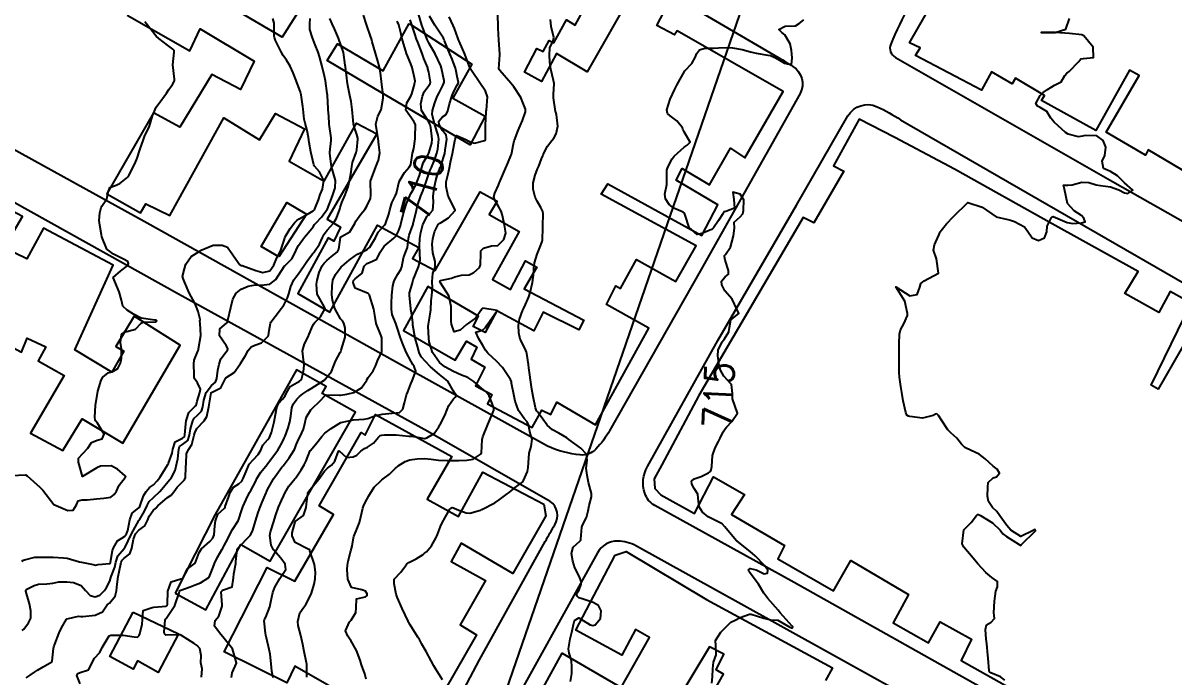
# Model space of a CAD drawing. Header units: metres. Extents: x 298520 to 308411, y 7433745 to 7450750.
# Drawn here: x 306184.4 to 306346.1, y 7435836.2 to 7435928.1 of the extents above; entities that cross this region are included whole.
import ezdxf
from ezdxf.enums import TextEntityAlignment as Align

# ---------------------------------------------------------------- set-up
doc = ezdxf.new("R2010")
doc.units = ezdxf.units.M
doc.header["$LTSCALE"] = 10
doc.linetypes.add('CONTINUO', pattern=[0])
for name, color, linetype in [('BUEIRO', 151, 'Continuous'), ('Cotas', 45, 'Continuous'), ('Curvas de Nivel 1m', 11, 'Continuous'), ('Curvas de Nivel 5m', 15, 'Continuous'), ('Edificações', 30, 'Continuous'), ('Vias Primárias', 230, 'Continuous')]:
    doc.layers.add(name, color=color, linetype=linetype)
doc.styles.add('Style-STANDARD', font='STANDARD.shx')

msp = doc.modelspace()

# ---------------------------------------------------------------- linework, layer by layer
at = {"layer": 'BUEIRO', "linetype": 'CONTINUO'}
msp.add_polyline3d([(306240.44, 7435799.82, 0), (306304.65, 7435985.63, 0)], dxfattribs=at)
at = {"layer": 'Curvas de Nivel 1m', "flags": 128}
for points, elevation in [([(306243.42, 7435835.78), (306242.48, 7435837.3), (306242.2, 7435837.79), (306241.83, 7435838.46), (306241.1, 7435839.8), (306240.52, 7435840.82), (306240.17, 7435841.45), (306239.95, 7435841.82), (306238.86, 7435843.53), (306238.69, 7435843.84), (306238.64, 7435843.92), (306238.57, 7435844.05), (306237.73, 7435845.85), (306237.03, 7435847.43), (306236.88, 7435847.86), (306236.62, 7435849.28), (306236.6, 7435849.86), (306236.63, 7435849.95), (306237.56, 7435850.93), (306238.22, 7435851.84), (306238.4, 7435852.1), (306238.66, 7435852.31), (306239.69, 7435852.81), (306240.68, 7435853.43), (306240.9, 7435853.59), (306241.16, 7435853.81), (306241.87, 7435854.62), (306242.54, 7435855.79), (306242.59, 7435855.91), (306242.71, 7435856.24), (306243.13, 7435857.37), (306243.32, 7435857.78), (306243.82, 7435858.7), (306244.43, 7435859.77), (306244.59, 7435859.94), (306244.76, 7435860), (306244.96, 7435859.97), (306245.47, 7435859.76), (306246.75, 7435859.28), (306247.26, 7435859.22), (306248.75, 7435859.63), (306248.81, 7435859.66), (306248.93, 7435859.72), (306250.76, 7435860.69), (306251.36, 7435861.09), (306252.15, 7435861.68), (306252.51, 7435861.94), (306252.78, 7435862.12), (306253.64, 7435862.81), (306254.71, 7435863.65), (306254.74, 7435863.7), (306254.8, 7435863.81), (306255.36, 7435865.1), (306255.46, 7435865.64), (306255.48, 7435866.29), (306255.62, 7435867.64), (306255.9, 7435868.59), (306256.01, 7435869.63), (306255.73, 7435870.49), (306255.52, 7435871.64), (306255.31, 7435872.06), (306254.9, 7435872.51), (306254.08, 7435873.66), (306253.62, 7435874.97), (306253.49, 7435875.66), (306253.13, 7435877.5), (306253.1, 7435877.67), (306252.97, 7435878.03), (306251.87, 7435879.68), (306251, 7435880.59), (306250.43, 7435881.12), (306249.78, 7435881.71), (306249.44, 7435882.13), (306249.02, 7435882.88), (306248.53, 7435883.73), (306248.12, 7435884.66), (306249.05, 7435884.93), (306249.44, 7435885.33), (306249.68, 7435885.71), (306251.08, 7435887.69), (306249.09, 7435888.04), (306248.91, 7435887.9), (306248.82, 7435887.72), (306248.11, 7435886.69), (306247.06, 7435885.93), (306246.79, 7435885.74), (306245.88, 7435884.93), (306245.05, 7435884.69), (306244.67, 7435885.77), (306244.64, 7435886.2), (306244.62, 7435887.77), (306244.61, 7435888.25), (306244.29, 7435889.78), (306243.13, 7435891.61), (306243.06, 7435891.79), (306243.07, 7435891.86), (306243.13, 7435891.91), (306244.68, 7435892.24), (306245.14, 7435892.46), (306246.08, 7435892.69), (306247.14, 7435892.74), (306247.82, 7435893.06), (306248.61, 7435893.73), (306248.77, 7435894.12), (306248.78, 7435895.72), (306248.82, 7435896.09), (306249.19, 7435896.45), (306250.28, 7435896.79), (306251.19, 7435896.85), (306251.63, 7435897.25), (306252.02, 7435897.68), (306252.31, 7435898.58), (306252.12, 7435899.68), (306251.87, 7435901.06), (306251.64, 7435901.69), (306251.26, 7435902.41), (306250.78, 7435903.21), (306250.64, 7435903.7), (306250.78, 7435904.19), (306251.3, 7435905.34), (306251.38, 7435905.61), (306251.41, 7435905.69), (306251.98, 7435907.02), (306252.26, 7435907.68), (306252.58, 7435908.44), (306253.12, 7435909.67), (306253.18, 7435909.85), (306253.37, 7435910.88), (306253.49, 7435911.55), (306253.52, 7435911.67), (306254.04, 7435913.01), (306254.32, 7435913.66), (306254.66, 7435914.4), (306255.08, 7435915.65), (306255.08, 7435916), (306254.44, 7435917.66), (306253.46, 7435919.13), (306253.01, 7435919.67), (306251.49, 7435921.42), (306251.37, 7435921.57), (306251.31, 7435921.69), (306251.45, 7435923.63), (306251.45, 7435923.69), (306251.45, 7435923.76), (306251.35, 7435925.69), (306251.26, 7435927.39), (306251.24, 7435927.69), (306251.22, 7435928.05), (306251.16, 7435929.7)], 713), ([(306182.8, 7435864.51), (306184.8, 7435864.6), (306185.02, 7435864.48), (306186.78, 7435862.89), (306187.23, 7435862.46), (306188.75, 7435860.44), (306190.74, 7435859.62), (306191.47, 7435859.67), (306191.97, 7435860.4), (306192.18, 7435860.97), (306192.76, 7435861.08), (306193.47, 7435861.09), (306194.76, 7435861.25), (306195.79, 7435861.33), (306196.76, 7435861.49), (306197.27, 7435861.84), (306197.57, 7435862.33), (306197.97, 7435863.14), (306198.8, 7435864.22), (306198.84, 7435864.28), (306198.86, 7435864.32), (306198.88, 7435864.39), (306198.8, 7435864.49), (306197.74, 7435865.41), (306196.82, 7435865.89), (306195.34, 7435865.83), (306194.82, 7435865.61), (306192.8, 7435864.39), (306192.23, 7435866.4), (306192.25, 7435866.97), (306192.84, 7435867.62), (306193.53, 7435868.38), (306194.07, 7435869.16), (306194.86, 7435869.49), (306195.56, 7435869.66), (306195.83, 7435870.35), (306194.89, 7435871.87), (306194.66, 7435872.14), (306194.58, 7435872.36), (306194.54, 7435872.72), (306194.61, 7435874.36), (306194.94, 7435876.36), (306195.41, 7435877.91), (306195.64, 7435878.35), (306196.39, 7435878.93), (306196.97, 7435879.11), (306197.76, 7435879.55), (306198.14, 7435880.33), (306198.3, 7435881.03), (306198.29, 7435882.33), (306198.16, 7435883.19), (306198.28, 7435884.33), (306198.68, 7435884.68), (306199.04, 7435884.76), (306200.25, 7435885.1), (306201.06, 7435885.94), (306201.26, 7435886.09), (306203.06, 7435886.14), (306203.16, 7435886.17), (306203.26, 7435886.27), (306203.16, 7435886.36), (306203.06, 7435886.36), (306202.98, 7435886.35), (306201.07, 7435886.65), (306199.96, 7435887.19), (306199.08, 7435887.76), (306198.49, 7435888.33), (306198.27, 7435889.15), (306197.95, 7435890.33), (306197.13, 7435892.34), (306198.19, 7435893.28), (306199.15, 7435894.05), (306199.29, 7435894.32), (306199.16, 7435894.59), (306198.58, 7435894.91), (306197.17, 7435895.61), (306196.22, 7435896.35), (306195.51, 7435898.05), (306195.47, 7435898.36), (306195.22, 7435899.68), (306195.13, 7435900.36), (306195.24, 7435901.44), (306195.41, 7435902.2), (306195.5, 7435902.36), (306196.22, 7435903.4), (306196.4, 7435904.35), (306196.64, 7435904.99), (306197.29, 7435905.25), (306198.05, 7435905.57), (306198.99, 7435906.32), (306199.15, 7435906.48), (306199.31, 7435906.68), (306200.18, 7435908.31), (306200.5, 7435909.14), (306200.88, 7435910.3), (306201.37, 7435911.72), (306201.51, 7435912.15), (306201.57, 7435912.29), (306202.19, 7435913.48), (306202.4, 7435914.28), (306202.63, 7435915.05), (306203.17, 7435916.27), (306203.25, 7435916.44), (306203.43, 7435916.67), (306204.61, 7435918.25), (306204.94, 7435918.76), (306205.46, 7435919.47), (306205.72, 7435919.99), (306205.74, 7435920.24), (306205.49, 7435922.24), (306205.71, 7435924.04), (306205.69, 7435924.24), (306205.52, 7435924.44), (306204.77, 7435925.01), (306203.54, 7435925.92), (306203.14, 7435926.27), (306201.56, 7435928.29)], 703), ([(306184.26, 7435852.49), (306184.51, 7435852.63), (306184.66, 7435852.69), (306186.1, 7435853.02), (306186.66, 7435853.05), (306188.08, 7435853.02), (306188.66, 7435853.02), (306190.11, 7435852.97), (306190.66, 7435852.9), (306192.37, 7435852.39), (306192.65, 7435852.33), (306194.3, 7435852.01), (306194.65, 7435851.94), (306195.01, 7435852), (306196.65, 7435852.17), (306196.72, 7435852.27), (306196.74, 7435852.34), (306197.04, 7435853.98), (306197.14, 7435854.34), (306197.7, 7435855.32), (306198.7, 7435855.95), (306198.99, 7435856.32), (306199.19, 7435856.8), (306199.46, 7435858.31), (306199.8, 7435859.24), (306200.75, 7435860.02), (306200.88, 7435860.16), (306200.93, 7435860.29), (306201.38, 7435861.67), (306201.76, 7435862.28), (306202.24, 7435862.81), (306202.79, 7435863.23), (306203.3, 7435863.76), (306203.65, 7435864.26), (306204.82, 7435866.06), (306204.89, 7435866.18), (306204.91, 7435866.24), (306205.39, 7435867.68), (306205.48, 7435868.23), (306205.84, 7435869.25), (306206.87, 7435869.77), (306207.13, 7435869.96), (306207.21, 7435870.22), (306207.34, 7435871.77), (306207.39, 7435872.22), (306207.74, 7435873.38), (306208.58, 7435874.2), (306208.77, 7435874.35), (306208.93, 7435874.98), (306209.28, 7435876.19), (306209.39, 7435876.64), (306208.96, 7435877.55), (306208.5, 7435878.2), (306208.5, 7435878.68), (306208.43, 7435880.21), (306208.48, 7435880.72), (306209.01, 7435881.98), (306209.09, 7435882.2), (306209.12, 7435882.31), (306209.44, 7435884.19), (306209.32, 7435885.93), (306209.31, 7435886.2), (306209.33, 7435886.46), (306209.08, 7435887.59), (306208.84, 7435888.2), (306208.57, 7435888.73), (306207.8, 7435890.21), (306207.13, 7435891.72), (306206.93, 7435892.22), (306206.88, 7435892.48), (306207.15, 7435893.58), (306207.29, 7435894.08), (306207.35, 7435894.22), (306208.08, 7435895.3), (306209.18, 7435896.01), (306209.3, 7435896.08), (306209.5, 7435896.2), (306211.19, 7435896.88), (306212.44, 7435896.9), (306213.19, 7435896.59), (306213.39, 7435896.35), (306213.51, 7435896.15), (306214.37, 7435894.92), (306214.92, 7435894.12), (306215.08, 7435894.05), (306215.15, 7435894.04), (306215.25, 7435894.02), (306217.15, 7435893.31), (306218.17, 7435893.06), (306219.15, 7435893.3), (306219.69, 7435894.07), (306220.13, 7435895.1), (306220.62, 7435896.06), (306221.2, 7435897.73), (306221.26, 7435897.99), (306221.28, 7435898.05), (306222.01, 7435899.25), (306222.61, 7435900.04), (306222.91, 7435900.36), (306223.24, 7435900.59), (306224.54, 7435901.3), (306225.25, 7435901.74), (306225.39, 7435901.86), (306225.47, 7435902), (306225.98, 7435903.28), (306226.23, 7435903.99), (306226.52, 7435904.75), (306226.75, 7435905.99), (306226.1, 7435907.21), (306225.42, 7435908), (306225.33, 7435908.19), (306224.92, 7435910.01), (306224.67, 7435911.32), (306224.56, 7435912.01), (306224.38, 7435913.01), (306224.1, 7435914.02), (306223.98, 7435914.6), (306223.81, 7435916.02), (306223.77, 7435916.37), (306223.53, 7435918.03), (306223.45, 7435918.38), (306222.82, 7435920.04), (306222.41, 7435921.12), (306221.99, 7435922.04), (306221.5, 7435922.88), (306221.02, 7435923.57), (306220.74, 7435924.06), (306219.95, 7435925.66), (306219.78, 7435926.08), (306219.75, 7435926.28), (306219.75, 7435928.08), (306219.57, 7435928.74)], 704), ([(306184.86, 7435836.07), (306185.45, 7435836.47), (306186.03, 7435836.9), (306186.47, 7435837.18), (306187.28, 7435837.65), (306188.48, 7435838.34), (306188.55, 7435838.44), (306188.74, 7435840.21), (306188.78, 7435840.44), (306188.91, 7435840.83), (306189.52, 7435842.43), (306189.86, 7435843.1), (306190.56, 7435844.31), (306190.62, 7435844.36), (306190.82, 7435844.41), (306192.22, 7435844.74), (306192.57, 7435844.7), (306192.86, 7435844.68), (306194.57, 7435844.9), (306195.59, 7435845.34), (306196.27, 7435846.34), (306196.44, 7435846.49), (306196.59, 7435846.59), (306197.38, 7435847.54), (306197.57, 7435848.33), (306197.68, 7435849.27), (306197.83, 7435850.33), (306197.97, 7435851), (306198.25, 7435852.32), (306198.36, 7435852.62), (306198.66, 7435852.92), (306199.46, 7435853.52), (306199.75, 7435854.3), (306199.99, 7435855.59), (306200.27, 7435856.3), (306200.71, 7435856.82), (306201.56, 7435857.43), (306201.97, 7435858.28), (306202.19, 7435858.82), (306202.74, 7435859.58), (306203.09, 7435859.92), (306203.41, 7435860.26), (306204.76, 7435861.41), (306205.26, 7435861.74), (306205.65, 7435862.23), (306206.13, 7435862.88), (306206.79, 7435863.56), (306207.13, 7435863.89), (306207.26, 7435864.22), (306207.35, 7435865.68), (306207.36, 7435866.21), (306207.44, 7435867.61), (306207.76, 7435868.21), (306208.18, 7435868.88), (306208.51, 7435870.2), (306208.57, 7435870.51), (306208.88, 7435871.13), (306209.92, 7435872.18), (306210.29, 7435872.79), (306210.56, 7435874.18), (306210.9, 7435876.13), (306210.91, 7435876.17), (306210.94, 7435876.2), (306212.25, 7435876.86), (306212.91, 7435878.15), (306212.92, 7435878.19), (306212.96, 7435878.24), (306214.1, 7435879), (306214.92, 7435880.12), (306214.99, 7435880.26), (306215.73, 7435881.39), (306216.07, 7435882.11), (306216.52, 7435882.6), (306217.02, 7435882.82), (306217.96, 7435883.15), (306218.89, 7435884.08), (306218.93, 7435884.18), (306219.05, 7435884.91), (306219.22, 7435885.92), (306219.28, 7435886.08), (306219.9, 7435886.89), (306220.8, 7435888.05), (306220.92, 7435888.22), (306221.09, 7435888.45), (306221.64, 7435889.51), (306221.79, 7435890.04), (306222.1, 7435891.06), (306222.49, 7435892.04), (306222.77, 7435892.4), (306223.14, 7435892.82), (306223.98, 7435894.02), (306224.44, 7435894.73), (306225.18, 7435895.73), (306225.31, 7435895.87), (306225.42, 7435896), (306226.13, 7435897.05), (306226.54, 7435897.99), (306226.77, 7435898.42), (306227.22, 7435898.99), (306227.68, 7435899.52), (306228.07, 7435899.97), (306228.51, 7435900.69), (306228.97, 7435901.96), (306229.04, 7435902.18), (306229.26, 7435902.9), (306229.71, 7435903.95), (306230.16, 7435905.08), (306230.36, 7435905.94), (306230.59, 7435907.21), (306230.68, 7435907.94), (306230.78, 7435908.49), (306231.27, 7435909.93), (306231.36, 7435910.3), (306231.52, 7435911.78), (306231.52, 7435911.93), (306231.38, 7435912.43), (306231, 7435913.54), (306230.92, 7435913.94), (306230.86, 7435914.48), (306230.73, 7435915.94), (306230.57, 7435917.08), (306230.38, 7435917.95), (306230.08, 7435919.33), (306230, 7435919.95), (306229.94, 7435920.42), (306229.77, 7435921.96), (306229.74, 7435922.2), (306229.51, 7435923.96), (306228.8, 7435925.97), (306228.24, 7435927.29), (306227.91, 7435927.98), (306227.57, 7435928.76)], 706), ([(306192.45, 7435835.24), (306192.02, 7435836.39), (306192.16, 7435836.69), (306192.47, 7435836.82), (306193.65, 7435837.2), (306194.26, 7435838.37), (306194.32, 7435838.54), (306194.49, 7435838.85), (306195.22, 7435839.64), (306195.57, 7435840.35), (306196.53, 7435841.98), (306196.78, 7435842.09), (306198.53, 7435842.07), (306200.07, 7435841.83), (306200.53, 7435841.81), (306200.76, 7435842.05), (306200.85, 7435842.29), (306201.2, 7435843.64), (306201.25, 7435844.28), (306201.31, 7435845.55), (306202.58, 7435845.98), (306202.84, 7435846), (306204.58, 7435846.14), (306204.71, 7435846.25), (306204.76, 7435846.42), (306204.8, 7435848.25), (306205.28, 7435849.58), (306206.63, 7435850), (306206.81, 7435850.04), (306207.02, 7435850.22), (306207.51, 7435851.34), (306208.65, 7435852.2), (306209.18, 7435853.69), (306209.52, 7435854.19), (306210.69, 7435855.25), (306211.14, 7435855.72), (306211.31, 7435856.16), (306211.42, 7435857.46), (306211.51, 7435858.16), (306211.81, 7435859.08), (306212.75, 7435859.95), (306212.84, 7435860.06), (306212.87, 7435860.15), (306213.36, 7435861.55), (306213.58, 7435862.14), (306214.02, 7435862.9), (306214.79, 7435863.36), (306215.18, 7435863.74), (306215.39, 7435864.12), (306215.79, 7435865.09), (306216.25, 7435866.11), (306216.83, 7435866.79), (306217.48, 7435867.45), (306217.85, 7435868.09), (306218.14, 7435868.8), (306218.87, 7435869.58), (306219.09, 7435869.86), (306219.2, 7435870.08), (306219.36, 7435870.56), (306219.75, 7435872.07), (306219.95, 7435873.11), (306220.1, 7435874.06), (306220.35, 7435874.63), (306220.93, 7435875.25), (306221.27, 7435875.71), (306221.42, 7435876.05), (306221.98, 7435877.02), (306222.96, 7435877.57), (306223.28, 7435877.71), (306223.58, 7435878.02), (306223.88, 7435879.12), (306223.98, 7435880.02), (306223.81, 7435881.21), (306223.74, 7435882.02), (306224.03, 7435883.01), (306224.51, 7435884.02), (306224.68, 7435884.38), (306225.05, 7435885.28), (306225.29, 7435885.77), (306225.48, 7435886), (306226.24, 7435886.82), (306226.9, 7435887.98), (306226.78, 7435888.29), (306225.79, 7435889.99), (306225.7, 7435891.43), (306225.79, 7435891.99), (306226.08, 7435893.06), (306226.51, 7435893.99), (306226.79, 7435894.36), (306227.16, 7435894.74), (306227.83, 7435895.32), (306228.63, 7435895.97), (306228.84, 7435896.31), (306229.07, 7435897.96), (306229.11, 7435898.05), (306229.21, 7435898.12), (306230.4, 7435898.76), (306231.09, 7435899.93), (306231.24, 7435900.25), (306231.93, 7435901.24), (306232.48, 7435901.92), (306232.79, 7435902.38), (306233.27, 7435903.43), (306233.36, 7435903.91), (306233.3, 7435905.91), (306234.06, 7435907.9), (306234.4, 7435908.83), (306234.58, 7435909.89), (306234.47, 7435911), (306234.35, 7435911.9), (306234.21, 7435912.72), (306234.06, 7435913.9), (306234.31, 7435915), (306234.81, 7435915.89), (306235.09, 7435917.54), (306235.05, 7435917.89), (306235.01, 7435918.33), (306234.84, 7435919.89), (306234.7, 7435921.11), (306234.57, 7435921.89), (306234.34, 7435922.74), (306234, 7435923.9), (306233.54, 7435925.48), (306233.41, 7435925.91), (306233.34, 7435926.12), (306232.74, 7435927.92), (306232.3, 7435929.2)], 707), ([(306209.51, 7435836.18), (306209.63, 7435837.34), (306209.42, 7435838.19), (306209.48, 7435839.2), (306209.31, 7435840.19), (306208.94, 7435840.61), (306208.52, 7435840.91), (306206.7, 7435842.04), (306206.53, 7435842.13), (306206.45, 7435842.14), (306204.53, 7435842.06), (306204.32, 7435842.25), (306204.3, 7435842.49), (306204.43, 7435844.25), (306204.48, 7435844.33), (306204.56, 7435844.42), (306205.76, 7435846.23), (306206.4, 7435848.02), (306206.43, 7435848.22), (306206.47, 7435848.35), (306206.61, 7435848.42), (306207.95, 7435848.87), (306208.62, 7435849.13), (306209.37, 7435849.45), (306210.57, 7435850.17), (306210.63, 7435850.25), (306211.17, 7435851.64), (306211.37, 7435852.16), (306211.77, 7435853.06), (306212.42, 7435854.15), (306212.53, 7435854.31), (306212.69, 7435854.59), (306213.21, 7435855.63), (306213.47, 7435856.14), (306213.9, 7435856.95), (306214.69, 7435858.13), (306214.7, 7435858.15), (306214.72, 7435858.22), (306215.18, 7435859.69), (306215.34, 7435860.12), (306215.8, 7435861.15), (306216.3, 7435862.11), (306216.47, 7435862.41), (306216.79, 7435863.02), (306217.15, 7435863.74), (306217.33, 7435864.09), (306217.89, 7435865.01), (306218.77, 7435866.08), (306218.8, 7435866.11), (306218.82, 7435866.15), (306220.24, 7435868.06), (306220.47, 7435868.43), (306220.86, 7435869.17), (306221.15, 7435869.76), (306221.27, 7435870.05), (306221.7, 7435871.23), (306221.95, 7435872.04), (306222.09, 7435872.85), (306222.23, 7435874.04), (306222.42, 7435874.53), (306222.93, 7435875.23), (306223.32, 7435875.64), (306223.8, 7435876.02), (306224.48, 7435876.48), (306224.95, 7435876.77), (306226.87, 7435877.98), (306226.92, 7435878.03), (306226.96, 7435878.1), (306227.83, 7435879.12), (306228.15, 7435879.97), (306228.36, 7435880.6), (306229.01, 7435881.79), (306229.11, 7435881.96), (306229.17, 7435882.12), (306229.71, 7435883.95), (306229.72, 7435885.28), (306229.55, 7435885.95), (306229.35, 7435886.24), (306229.07, 7435886.55), (306228.29, 7435887.97), (306227.93, 7435889.14), (306227.87, 7435889.97), (306227.91, 7435891.19), (306228.01, 7435891.97), (306228.35, 7435892.76), (306229.15, 7435893.83), (306229.29, 7435893.96), (306230.31, 7435894.79), (306231.18, 7435895.46), (306231.47, 7435895.64), (306232.05, 7435895.92), (306232.8, 7435896.3), (306233.19, 7435896.63), (306233.99, 7435897.9), (306234.39, 7435898.72), (306235.23, 7435899.64), (306235.35, 7435899.76), (306235.41, 7435899.88), (306235.87, 7435901.25), (306236.03, 7435901.87), (306236.3, 7435902.83), (306236.81, 7435903.86), (306236.95, 7435904.19), (306237.3, 7435905.86), (306238.06, 7435907.11), (306238.72, 7435907.85), (306238.95, 7435908.22), (306239.21, 7435909.84), (306239.23, 7435909.96), (306239.36, 7435910.47), (306239.56, 7435911.84), (306239.57, 7435912.04), (306239.62, 7435913.84), (306239.4, 7435914.25), (306238.25, 7435915.85), (306238.39, 7435916.89), (306238.98, 7435917.84), (306239.11, 7435918.18), (306239.47, 7435919.46), (306239.54, 7435919.78), (306239.55, 7435919.84), (306239.55, 7435919.92), (306239.48, 7435920.41), (306239.16, 7435921.84), (306238.96, 7435922.38), (306238.37, 7435923.85), (306237.83, 7435925.56), (306237.76, 7435925.86), (306237.55, 7435926.75), (306237.25, 7435927.86), (306237.05, 7435928.39)], 708), ([(306213.77, 7435836.14), (306213.82, 7435836.78), (306214.43, 7435838.13), (306214.44, 7435838.17), (306213.87, 7435840.14), (306212.53, 7435841.85), (306212.23, 7435842.15), (306211.38, 7435843.33), (306211.45, 7435844.16), (306211.96, 7435844.76), (306212.42, 7435846.15), (306212.42, 7435846.32), (306212.3, 7435848.15), (306212.43, 7435848.33), (306212.61, 7435848.44), (306213.86, 7435848.89), (306214.04, 7435850.14), (306214.09, 7435850.69), (306214.34, 7435852.13), (306214.38, 7435852.41), (306214.56, 7435854.13), (306214.59, 7435854.23), (306214.69, 7435854.36), (306216.37, 7435856.11), (306216.71, 7435856.7), (306217.04, 7435857.77), (306217.14, 7435858.1), (306217.51, 7435859.32), (306217.78, 7435860.09), (306218.06, 7435860.78), (306218.61, 7435862.08), (306218.67, 7435862.19), (306218.78, 7435862.46), (306219.63, 7435864.07), (306220.82, 7435865.69), (306220.99, 7435865.88), (306221.14, 7435866.05), (306221.87, 7435867), (306222.52, 7435868.03), (306222.63, 7435868.25), (306222.85, 7435868.81), (306223.23, 7435869.66), (306223.41, 7435870.02), (306223.86, 7435871.05), (306224.09, 7435872.02), (306224.26, 7435872.66), (306224.91, 7435873.75), (306225.16, 7435874.01), (306226.05, 7435874.87), (306226.94, 7435875.79), (306227.07, 7435875.85), (306228.94, 7435875.83), (306229.07, 7435875.83), (306229.96, 7435875.94), (306230.95, 7435876.17), (306232.04, 7435876.83), (306232.76, 7435877.91), (306232.83, 7435878.05), (306232.97, 7435878.27), (306233.68, 7435879.21), (306233.99, 7435879.9), (306234.27, 7435880.63), (306234.86, 7435881.89), (306234.88, 7435882.02), (306234.86, 7435883.89), (306234.78, 7435884.15), (306234.1, 7435885.9), (306233.92, 7435887.06), (306233.78, 7435887.9), (306233.16, 7435889.86), (306233.15, 7435889.91), (306233.11, 7435889.98), (306232.94, 7435890.09), (306231.12, 7435890.84), (306230.83, 7435891.63), (306230.89, 7435891.93), (306231.14, 7435892.18), (306232.12, 7435892.94), (306232.42, 7435893.92), (306232.76, 7435894.31), (306233.16, 7435894.45), (306234.16, 7435894.91), (306234.66, 7435895.9), (306235.19, 7435896.75), (306236.56, 7435897.87), (306236.88, 7435898.2), (306237.22, 7435898.86), (306237.49, 7435899.59), (306237.57, 7435899.86), (306237.88, 7435901.22), (306238.05, 7435901.85), (306238.37, 7435902.74), (306238.82, 7435903.84), (306238.96, 7435904.16), (306239.29, 7435904.66), (306239.7, 7435905.43), (306239.86, 7435905.83), (306240.16, 7435906.67), (306240.49, 7435907.82), (306240.7, 7435908.46), (306241.35, 7435909.52), (306241.45, 7435909.71), (306241.49, 7435909.81), (306241.93, 7435911.24), (306241.98, 7435911.8), (306241.77, 7435913.43), (306241.66, 7435913.81), (306241.4, 7435914.35), (306240.46, 7435915.82), (306240.36, 7435916.75), (306240.62, 7435917.82), (306240.85, 7435918.43), (306241.47, 7435919.33), (306241.68, 7435919.6), (306241.73, 7435919.81), (306241.49, 7435921.19), (306241.37, 7435921.69), (306241.33, 7435921.81), (306240.8, 7435923.12), (306240.55, 7435923.82), (306239.95, 7435925.42), (306239.77, 7435925.84), (306239.71, 7435926), (306239.55, 7435926.46), (306239.08, 7435927.84), (306238.87, 7435928.55)], 709), ([(306224.32, 7435836.16), (306224.33, 7435838.01), (306224.31, 7435838.19), (306223.94, 7435840.02), (306223.79, 7435840.75), (306223.48, 7435842.02), (306223.13, 7435843.45), (306223.08, 7435844.02), (306223.37, 7435845.23), (306223.91, 7435846.02), (306224.21, 7435846.39), (306224.59, 7435847.1), (306224.98, 7435848), (306225.38, 7435849.24), (306225.53, 7435850), (306225.56, 7435850.92), (306225.4, 7435852), (306224.77, 7435853.92), (306224.76, 7435854.01), (306224.75, 7435854.08), (306224.68, 7435854.14), (306224.52, 7435854.18), (306222.69, 7435855.12), (306222.27, 7435856.03), (306222.29, 7435856.46), (306222.69, 7435858.03), (306222.7, 7435858.05), (306222.72, 7435858.07), (306223.86, 7435858.9), (306224.23, 7435860.02), (306224.28, 7435860.5), (306224.46, 7435862.01), (306224.56, 7435862.23), (306224.78, 7435862.49), (306226.01, 7435863.99), (306226.81, 7435865.12), (306227.23, 7435865.56), (306227.79, 7435865.97), (306228.27, 7435866.53), (306228.81, 7435867.96), (306228.82, 7435867.98), (306228.84, 7435867.99), (306228.92, 7435867.96), (306229.93, 7435867.04), (306230.83, 7435867.12), (306231.37, 7435867.4), (306231.92, 7435867.92), (306232.43, 7435868.33), (306232.85, 7435868.52), (306233.7, 7435869.06), (306234.43, 7435869.89), (306234.65, 7435870.12), (306234.88, 7435870.21), (306235.24, 7435870.25), (306236.88, 7435870.23), (306238.67, 7435870.05), (306238.87, 7435870.05), (306239.09, 7435870.05), (306240.36, 7435869.82), (306240.87, 7435869.74), (306240.94, 7435869.74), (306241.23, 7435869.81), (306242.24, 7435870.44), (306242.89, 7435871.34), (306243.04, 7435871.64), (306243.13, 7435871.79), (306243.74, 7435872.95), (306244.06, 7435873.78), (306244.31, 7435874.38), (306244.94, 7435875.29), (306245.19, 7435875.52), (306245.38, 7435875.76), (306245.17, 7435876), (306244.95, 7435876.37), (306244.14, 7435877.78), (306242.98, 7435878.72), (306241.71, 7435879.8), (306241, 7435880.54), (306240.41, 7435881.22), (306240.12, 7435881.82), (306239.88, 7435882.68), (306239.55, 7435883.83), (306239.25, 7435885.65), (306239.24, 7435885.84), (306239.24, 7435886.01), (306239.08, 7435887.15), (306238.97, 7435887.84), (306238.95, 7435887.98), (306238.76, 7435889.84), (306238.79, 7435890.17), (306239.13, 7435891.41), (306239.26, 7435891.84), (306239.31, 7435892.02), (306240.05, 7435893.83), (306240.26, 7435894.73), (306240.24, 7435895.82), (306240.18, 7435896.81), (306240.24, 7435897.82), (306240.37, 7435898.67), (306240.65, 7435899.82), (306241.24, 7435900.95), (306241.68, 7435901.38), (306242.07, 7435901.8), (306242.16, 7435902.9), (306242.1, 7435903.8), (306242.25, 7435904.84), (306242.44, 7435905.8), (306242.62, 7435906.49), (306243.1, 7435907.79), (306243.16, 7435907.96), (306243.33, 7435908.45), (306243.66, 7435909.48), (306243.73, 7435909.79), (306243.81, 7435910.23), (306244.03, 7435911.78), (306243.95, 7435912.36), (306243.39, 7435913), (306242.95, 7435913.79), (306242.89, 7435914.31), (306243.41, 7435914.92), (306243.92, 7435915.27), (306244.16, 7435915.78), (306244.42, 7435916.76), (306244.72, 7435917.77), (306244.92, 7435918.29), (306245.47, 7435919.36), (306245.62, 7435919.61), (306245.66, 7435919.76), (306245.48, 7435920.61), (306245.3, 7435921.57), (306245.24, 7435921.76), (306244.76, 7435923.02), (306244.46, 7435923.78), (306243.71, 7435925.62), (306243.65, 7435925.79), (306243.62, 7435925.86), (306243.55, 7435926), (306242.34, 7435927.8), (306241.58, 7435929.06)], 711), ([(306232.66, 7435835.91), (306232.47, 7435836.65), (306232.04, 7435837.91), (306231.84, 7435838.57), (306231.33, 7435839.92), (306230.53, 7435841.33), (306230.28, 7435841.68), (306230.1, 7435841.94), (306229.78, 7435842.7), (306230.32, 7435843.93), (306230.57, 7435844.19), (306231.25, 7435845.25), (306231.29, 7435845.92), (306231.34, 7435847.18), (306232.6, 7435847.47), (306232.84, 7435847.67), (306232.84, 7435847.91), (306232.61, 7435848.26), (306232.05, 7435848.47), (306230.62, 7435848.77), (306230.11, 7435849.94), (306230.03, 7435851.32), (306230.06, 7435851.94), (306230.14, 7435852.46), (306230.53, 7435853.93), (306230.69, 7435854.58), (306230.89, 7435855.74), (306230.94, 7435855.93), (306231.45, 7435857.19), (306231.73, 7435857.92), (306231.95, 7435858.7), (306232.2, 7435859.92), (306232.34, 7435860.33), (306232.77, 7435861.14), (306233.04, 7435861.64), (306233.18, 7435861.91), (306233.81, 7435862.88), (306234.79, 7435863.82), (306234.89, 7435863.89), (306235.98, 7435864.7), (306236.82, 7435865.53), (306236.99, 7435865.69), (306237.2, 7435865.86), (306238.17, 7435866.51), (306238.83, 7435866.74), (306239.87, 7435866.86), (306240.83, 7435866.93), (306241.8, 7435866.83), (306242.83, 7435866.66), (306244, 7435866.61), (306244.83, 7435866.61), (306245.71, 7435866.63), (306246.83, 7435866.67), (306247.73, 7435866.83), (306248.84, 7435867.58), (306248.91, 7435867.72), (306249, 7435869.59), (306249.02, 7435869.72), (306249.09, 7435869.94), (306249.77, 7435871.71), (306250.44, 7435873.23), (306250.62, 7435873.69), (306250.61, 7435874.01), (306249.96, 7435875.7), (306249.53, 7435876.29), (306248.95, 7435876.75), (306247.8, 7435877.73), (306246.97, 7435878.28), (306246.1, 7435878.63), (306244.98, 7435879.12), (306243.75, 7435879.78), (306243, 7435880.38), (306242.01, 7435881.8), (306241.53, 7435883.31), (306241.47, 7435883.81), (306241.41, 7435885.46), (306241.43, 7435885.81), (306241.68, 7435887.2), (306241.76, 7435887.8), (306241.82, 7435889.09), (306241.9, 7435889.8), (306242.02, 7435890.91), (306241.96, 7435891.8), (306242.05, 7435892.9), (306242.38, 7435893.8), (306242.37, 7435894.6), (306242.04, 7435895.8), (306241.96, 7435897.04), (306242.05, 7435897.8), (306242.27, 7435898.75), (306242.8, 7435899.79), (306243.03, 7435899.99), (306243.24, 7435900.1), (306244.27, 7435900.75), (306245.17, 7435901.77), (306245.17, 7435901.86), (306244.22, 7435903.78), (306243.93, 7435905.15), (306243.95, 7435905.78), (306244.2, 7435906.9), (306244.41, 7435907.78), (306244.56, 7435908.55), (306244.8, 7435909.78), (306245.16, 7435911.55), (306245.2, 7435911.76), (306245.38, 7435912.3), (306246.68, 7435911.75), (306247.12, 7435911.49), (306247.37, 7435911.37), (306247.89, 7435911.21), (306249.37, 7435911.59), (306249.45, 7435911.72), (306249.46, 7435911.81), (306249.46, 7435913.72), (306249.53, 7435915.61), (306249.54, 7435915.72), (306249.58, 7435915.87), (306249.76, 7435917.72), (306249.45, 7435918.52), (306248.67, 7435919.73), (306247.49, 7435921.42), (306247.3, 7435921.74), (306247.16, 7435922.08), (306246.53, 7435923.75), (306245.74, 7435925.55), (306245.65, 7435925.76), (306245.55, 7435926.05), (306245.12, 7435927.33), (306244.93, 7435927.77), (306244.37, 7435928.99)], 712), ([(306261.4, 7435835.57), (306261.6, 7435836.69), (306261.6, 7435837.56), (306261.55, 7435838.51), (306261.23, 7435839.57), (306261.13, 7435840.18), (306261.34, 7435841.57), (306261.65, 7435842.67), (306261.85, 7435843.56), (306261.97, 7435844.15), (306262.57, 7435844.5), (306264.18, 7435843.53), (306264.55, 7435843.43), (306264.88, 7435843.53), (306265.64, 7435844.44), (306265.73, 7435845.51), (306265.33, 7435846.26), (306264.59, 7435846.69), (306262.9, 7435847.24), (306262.6, 7435847.32), (306262.33, 7435847.55), (306262.26, 7435847.9), (306262.62, 7435848.44), (306262.93, 7435849.25), (306262.94, 7435849.55), (306262.64, 7435850.37), (306262.01, 7435851.56), (306261.73, 7435852.5), (306261.57, 7435853.56), (306261.8, 7435854.44), (306262.7, 7435855.31), (306262.84, 7435855.41), (306262.88, 7435855.55), (306263.01, 7435857.26), (306263.11, 7435857.55), (306263.67, 7435858.61), (306263.89, 7435859.54), (306264.01, 7435860.29), (306264.35, 7435861.53), (306264.34, 7435861.97), (306263.96, 7435863.54), (306263.76, 7435864.59), (306263.62, 7435865.54), (306263.74, 7435866.63), (306263.68, 7435867.54), (306262.85, 7435868.35), (306261.19, 7435869.57), (306260.88, 7435869.82), (306259.78, 7435870.48), (306258.89, 7435870.93), (306258.11, 7435871.61), (306256.91, 7435873.27), (306256.75, 7435873.46), (306256.65, 7435873.62), (306256.51, 7435874.03), (306256.16, 7435875.63), (306255.98, 7435876.66), (306255.83, 7435877.64), (306255.64, 7435878.98), (306255.55, 7435879.64), (306255.48, 7435880.13), (306255.27, 7435881.65), (306255.23, 7435881.86), (306255.02, 7435882.32), (306254.31, 7435883.66), (306254.14, 7435884.57), (306254.09, 7435885.66), (306254.23, 7435886.5), (306254.68, 7435887.65), (306254.81, 7435887.93), (306255.1, 7435888.56), (306255.43, 7435889.32), (306255.54, 7435889.64), (306255.72, 7435890.24), (306256.07, 7435891.64), (306256.2, 7435892.69), (306256.25, 7435893.63), (306256.37, 7435894.42), (306256.73, 7435895.63), (306257.19, 7435896.82), (306257.42, 7435897.4), (306257.47, 7435897.62), (306257.53, 7435899.31), (306257.54, 7435899.62), (306257.56, 7435901.31), (306257.51, 7435901.62), (306257.26, 7435902.2), (306256.71, 7435903.07), (306256.43, 7435903.63), (306256.17, 7435904.75), (306256.15, 7435905.64), (306256.42, 7435906.74), (306256.78, 7435907.63), (306256.94, 7435908.01), (306257.34, 7435909.03), (306257.51, 7435909.46), (306257.58, 7435909.62), (306258.18, 7435910.8), (306258.8, 7435911.61), (306259.05, 7435911.93), (306259.38, 7435912.56), (306259.61, 7435913.6), (306259.42, 7435915.28), (306259.34, 7435915.6), (306259.32, 7435915.7), (306259.03, 7435917.6), (306259, 7435918.05), (306259.09, 7435919.6), (306259.03, 7435920.05), (306258.64, 7435921.61), (306258.51, 7435922.6), (306258.44, 7435923.61), (306258.52, 7435924.62), (306258.97, 7435925.61), (306259.05, 7435926.1), (306258.71, 7435927.61), (306258.58, 7435928.61)], 714), ([(306322.47, 7435835.74), (306321.88, 7435836.24), (306320.48, 7435836.8), (306320.37, 7435836.86), (306320.29, 7435837.06), (306320.11, 7435838.86), (306320.09, 7435839.29), (306319.95, 7435840.87), (306319.86, 7435841.54), (306319.75, 7435842.87), (306319.91, 7435843.52), (306320.57, 7435843.92), (306321.03, 7435844.4), (306320.98, 7435844.85), (306320.93, 7435845.2), (306321, 7435846.85), (306321.22, 7435848.25), (306321.44, 7435848.85), (306321.43, 7435849.64), (306320.65, 7435850.19), (306319.8, 7435850.87), (306318.67, 7435852.12), (306318.01, 7435852.89), (306316.7, 7435854.44), (306316.47, 7435854.9), (306316.72, 7435856.9), (306317.73, 7435857.9), (306318.5, 7435858.88), (306318.62, 7435859.02), (306318.75, 7435859.02), (306319.07, 7435858.88), (306320.74, 7435857.85), (306321.8, 7435856.84), (306322.17, 7435856.3), (306322.71, 7435855.94), (306324.49, 7435854.81), (306324.7, 7435854.7), (306324.76, 7435854.75), (306324.81, 7435854.81), (306326.72, 7435856.68), (306326.77, 7435856.73), (306326.77, 7435856.78), (306326.72, 7435856.89), (306326.6, 7435856.91), (306326.45, 7435856.78), (306324.71, 7435855.93), (306323.31, 7435856.82), (306322.73, 7435857.48), (306321.79, 7435858.84), (306321.36, 7435859.45), (306320.76, 7435860.01), (306320.19, 7435860.87), (306320.05, 7435861.6), (306320.08, 7435862.87), (306320.14, 7435863.53), (306320.81, 7435864.17), (306321.32, 7435864.35), (306321.72, 7435864.85), (306321.38, 7435865.4), (306320.83, 7435865.83), (306319.7, 7435866.87), (306318.85, 7435867.54), (306317.73, 7435868.02), (306316.87, 7435868.46), (306316.38, 7435868.91), (306315.72, 7435869.75), (306314.89, 7435870.52), (306314.48, 7435870.93), (306313.55, 7435872.3), (306313.15, 7435872.95), (306312.92, 7435873.2), (306312.72, 7435873.15), (306312.41, 7435872.96), (306310.91, 7435872.59), (306309.12, 7435872.79), (306308.91, 7435872.86), (306308.7, 7435873), (306308.56, 7435873.36), (306308.2, 7435875.01), (306308.04, 7435875.92), (306307.87, 7435877.01), (306307.67, 7435878.32), (306307.61, 7435879.01), (306307.61, 7435880.41), (306307.61, 7435881.01), (306307.63, 7435882.41), (306307.63, 7435883.01), (306307.68, 7435884.39), (306307.82, 7435885.01), (306308.25, 7435885.83), (306308.77, 7435887), (306308.81, 7435887.28), (306308.4, 7435889.01), (306307.13, 7435891.02), (306309.12, 7435889.78), (306310.13, 7435889.98), (306310.5, 7435890.99), (306310.64, 7435891.49), (306311.14, 7435891.88), (306313.15, 7435892.95), (306312.85, 7435894.96), (306312.44, 7435896.21), (306312.59, 7435896.96), (306312.78, 7435897.38), (306313.22, 7435898.41), (306313.4, 7435898.78), (306313.51, 7435898.95), (306314.29, 7435899.89), (306315.25, 7435900.93), (306317.27, 7435902.9), (306319.27, 7435902.24), (306321.25, 7435900.86), (306322.9, 7435900.49), (306323.25, 7435900.4), (306323.84, 7435900.23), (306325.23, 7435899.49), (306325.71, 7435898.8), (306326.33, 7435897.91), (306327.21, 7435897.55), (306328.07, 7435897.92), (306328.36, 7435898.77), (306328.44, 7435899.56), (306329.02, 7435900.76), (306329.13, 7435900.89), (306329.25, 7435900.91), (306329.61, 7435900.76), (306331.24, 7435900.06), (306332.03, 7435899.93), (306333.24, 7435900.04), (306333.76, 7435900.19), (306333.59, 7435900.71), (306333.26, 7435901.04), (306332.24, 7435901.7), (306331.27, 7435902.74), (306330.84, 7435904.74), (306330.73, 7435905.33), (306331.31, 7435905.32), (306331.93, 7435905.35), (306333.31, 7435905.74), (306334.3, 7435905.71), (306335.31, 7435905.39), (306335.9, 7435905.28), (306337.31, 7435905.1), (306338.52, 7435904.65), (306339.3, 7435904.26), (306339.77, 7435904.16), (306340.45, 7435904.63), (306339.31, 7435905.66), (306338.31, 7435906.65), (306337.33, 7435907.25), (306336.34, 7435907.68), (306336.14, 7435908.68), (306336.53, 7435909.49), (306336.65, 7435910.67), (306336.3, 7435911.59), (306335.39, 7435912.26), (306333.78, 7435912.32), (306333.39, 7435912.2), (306332.81, 7435912.14), (306331.39, 7435912.5), (306331.02, 7435912.74), (306329.41, 7435914.2), (306328.94, 7435914.76), (306328.37, 7435915.7), (306327.44, 7435916.25), (306327.07, 7435916.42), (306326.81, 7435916.79), (306327.45, 7435917.95), (306327.88, 7435918.36), (306328.45, 7435918.77), (306329.07, 7435919.16), (306329.47, 7435919.38), (306330.4, 7435919.83), (306330.92, 7435920.75), (306331.18, 7435921.06), (306331.5, 7435921.31), (306332.87, 7435922.72), (306333.16, 7435923.07), (306333.52, 7435923.13), (306334.93, 7435923.28), (306334.88, 7435924.7), (306333.56, 7435926.32), (306333.31, 7435926.46), (306331.56, 7435926.66), (306329.56, 7435926.76), (306327.56, 7435926.78), (306329.56, 7435926.76), (306331.07, 7435927.25), (306331.58, 7435928.74)], 716)]:
    msp.add_lwpolyline(points, dxfattribs=dict(at, elevation=elevation))
at = {"layer": 'Curvas de Nivel 5m', "flags": 128}
for points, elevation in [([(306219.59, 7435836.06), (306219.41, 7435837), (306219.34, 7435838.07), (306219.17, 7435839.4), (306219.03, 7435840.07), (306218.94, 7435840.5), (306218.59, 7435842.08), (306218.54, 7435842.38), (306218.33, 7435844.08), (306218.39, 7435844.26), (306218.57, 7435844.61), (306219.12, 7435846.07), (306219.28, 7435846.76), (306219.56, 7435848.07), (306219.85, 7435848.82), (306220.53, 7435850.05), (306220.63, 7435850.2), (306221.37, 7435851.32), (306221.27, 7435852.04), (306220.67, 7435852.89), (306219.66, 7435854.07), (306219.34, 7435854.73), (306219.16, 7435856.07), (306219.23, 7435856.6), (306219.7, 7435858.07), (306219.95, 7435858.84), (306220.36, 7435860.06), (306220.76, 7435861.01), (306221.11, 7435861.7), (306221.26, 7435862.05), (306221.79, 7435863.04), (306222.64, 7435864.03), (306222.72, 7435864.11), (306222.8, 7435864.21), (306223.52, 7435865.32), (306223.95, 7435866.02), (306224.25, 7435866.6), (306224.82, 7435868.01), (306224.84, 7435868.05), (306225.74, 7435869.11), (306226.44, 7435869.99), (306226.88, 7435870.45), (306227.74, 7435871.12), (306228.89, 7435871.85), (306229.13, 7435871.96), (306230.9, 7435872.35), (306232.39, 7435872.42), (306232.9, 7435872.53), (306233.89, 7435872.91), (306234.91, 7435873.12), (306236.32, 7435873.28), (306236.91, 7435873.31), (306237.38, 7435873.39), (306237.82, 7435873.85), (306238.05, 7435874.72), (306238.37, 7435875.85), (306238.53, 7435876.26), (306238.96, 7435877.42), (306239.15, 7435877.84), (306239.64, 7435879.18), (306239.42, 7435879.83), (306239.25, 7435880.1), (306239, 7435880.52), (306238.31, 7435881.85), (306237.78, 7435883.1), (306237.51, 7435883.86), (306237.06, 7435885.34), (306236.86, 7435885.86), (306236.34, 7435887.14), (306236.22, 7435887.87), (306236.22, 7435888.75), (306236.27, 7435889.87), (306236.43, 7435891.18), (306236.64, 7435891.87), (306237.14, 7435892.8), (306237.55, 7435893.45), (306237.68, 7435893.85), (306237.92, 7435895.11), (306238.22, 7435895.85), (306238.48, 7435896.56), (306238.63, 7435897.85), (306238.73, 7435898.32), (306239.23, 7435899.7), (306239.27, 7435899.81), (306239.28, 7435899.84), (306239.3, 7435899.91), (306239.76, 7435901.83), (306239.92, 7435902.49), (306240.38, 7435903.82), (306240.64, 7435904.47), (306241.12, 7435905.81), (306241.31, 7435906.34), (306241.7, 7435907.42), (306241.85, 7435907.8), (306242.29, 7435908.85), (306242.63, 7435909.8), (306242.77, 7435910.38), (306242.92, 7435911.79), (306242.82, 7435912.35), (306242.32, 7435913.8), (306241.96, 7435915.26), (306241.99, 7435915.8), (306242.33, 7435916.9), (306242.65, 7435917.8), (306242.94, 7435918.31), (306243.47, 7435919.31), (306243.62, 7435919.64), (306243.66, 7435919.79), (306243.65, 7435919.97), (306243.48, 7435920.88), (306243.29, 7435921.79), (306243.17, 7435922.12), (306242.36, 7435923.8), (306241.53, 7435925.25), (306241.25, 7435925.81), (306240.78, 7435927.04), (306240.51, 7435927.83), (306240.02, 7435929.4)], 710), ([(306184.3, 7435842.72), (306184.54, 7435842.94), (306185.23, 7435843.8), (306185.52, 7435844.47), (306185.54, 7435845.5), (306185.37, 7435846.47), (306184.82, 7435848.26), (306184.9, 7435848.48), (306186, 7435849.07), (306186.61, 7435849.23), (306187.79, 7435849.28), (306188.62, 7435849.38), (306189.49, 7435849.56), (306190.62, 7435849.59), (306191.54, 7435849.48), (306192.61, 7435849.07), (306193.22, 7435848.38), (306193.87, 7435847.64), (306194.59, 7435847.48), (306195.23, 7435847.72), (306195.87, 7435848.35), (306196.16, 7435848.8), (306196.62, 7435849.67), (306196.79, 7435850.17), (306196.85, 7435850.34), (306197.33, 7435851.65), (306197.49, 7435852.33), (306197.78, 7435853.21), (306198.68, 7435854.27), (306198.71, 7435854.3), (306198.71, 7435854.32), (306198.73, 7435854.36), (306199.67, 7435856.31), (306200.72, 7435858.19), (306200.76, 7435858.25), (306200.79, 7435858.29), (306201.52, 7435859.5), (306201.9, 7435860.28), (306202.19, 7435860.85), (306202.76, 7435861.43), (306203.66, 7435862.26), (306204.17, 7435862.87), (306204.79, 7435863.64), (306205.08, 7435863.96), (306205.3, 7435864.24), (306205.82, 7435865.23), (306206.08, 7435866.23), (306206.18, 7435866.87), (306206.32, 7435868.23), (306206.46, 7435868.61), (306206.85, 7435868.86), (306207.62, 7435869.45), (306207.86, 7435870.21), (306207.99, 7435871.1), (306208.31, 7435872.21), (306208.5, 7435872.6), (306208.9, 7435872.95), (306209.54, 7435873.57), (306209.73, 7435874.19), (306209.86, 7435875.11), (306210.19, 7435876.18), (306210.95, 7435877.16), (306211.49, 7435877.63), (306211.69, 7435878.16), (306211.81, 7435879.33), (306212.03, 7435880.16), (306212.25, 7435880.9), (306213.01, 7435881.89), (306213.17, 7435882.15), (306213.23, 7435882.36), (306213.02, 7435882.78), (306212.04, 7435884.16), (306212.1, 7435885.11), (306213.06, 7435885.92), (306213.17, 7435886.04), (306213.21, 7435886.15), (306213.24, 7435886.33), (306213.67, 7435888.14), (306213.94, 7435889.29), (306214.42, 7435890.13), (306215.12, 7435890.72), (306216.09, 7435891.14), (306217.13, 7435891.31), (306217.93, 7435891.29), (306219.13, 7435891.41), (306219.97, 7435892.07), (306221.15, 7435893.91), (306221.21, 7435893.99), (306221.28, 7435894.05), (306222.22, 7435894.99), (306222.79, 7435896.03), (306222.9, 7435896.31), (306223.19, 7435896.86), (306224.02, 7435898.02), (306224.55, 7435898.67), (306225.23, 7435899.49), (306225.44, 7435899.79), (306225.62, 7435900), (306226.41, 7435900.82), (306227.24, 7435901.98), (306227.25, 7435902.02), (306227.81, 7435903.43), (306228.01, 7435903.97), (306228.32, 7435904.94), (306228.35, 7435905.97), (306228.01, 7435907.27), (306227.83, 7435907.97), (306227.57, 7435909.76), (306227.56, 7435909.98), (306227.76, 7435911.58), (306227.76, 7435911.98), (306227.48, 7435913.9), (306227.46, 7435913.98), (306227.41, 7435914.98), (306227.36, 7435915.98), (306227.35, 7435916.05), (306227.24, 7435917.98), (306227.22, 7435918.21), (306226.94, 7435919.99), (306226.81, 7435920.65), (306226.48, 7435921.99), (306226.11, 7435923.39), (306225.94, 7435924), (306225.53, 7435925.07), (306225.12, 7435926.01), (306224.76, 7435927.22), (306224.76, 7435928.01), (306224.82, 7435928.77)], 705), ([(306281.29, 7435835.33), (306281.36, 7435836.21), (306281.41, 7435837.33), (306281.53, 7435838.3), (306281.9, 7435839.32), (306281.83, 7435840.62), (306281.79, 7435841.32), (306282.54, 7435842.51), (306282.95, 7435842.9), (306283.35, 7435843.3), (306283.94, 7435843.91), (306284.57, 7435844.21), (306285.28, 7435844.57), (306286.58, 7435845.01), (306286.82, 7435845.01), (306288.57, 7435844.47), (306289.54, 7435844.25), (306290.57, 7435844.2), (306292.23, 7435843.19), (306292.49, 7435843.13), (306292.55, 7435843.12), (306292.62, 7435843.12), (306292.66, 7435843.19), (306292.56, 7435843.34), (306290.89, 7435845.22), (306290.76, 7435845.39), (306290.59, 7435845.61), (306289.14, 7435847.23), (306288.61, 7435848), (306287.84, 7435849.25), (306286.65, 7435850.81), (306286.46, 7435851.07), (306286.45, 7435851.26), (306286.65, 7435851.46), (306287.52, 7435851.25), (306288.65, 7435850.72), (306289.12, 7435850.77), (306289.16, 7435851.23), (306288.66, 7435851.85), (306287.39, 7435853.25), (306286.68, 7435853.85), (306284.82, 7435855.29), (306284.75, 7435855.34), (306284.7, 7435855.39), (306283.11, 7435857.31), (306282.73, 7435857.74), (306281.91, 7435858.14), (306280.74, 7435858.72), (306279.97, 7435859.35), (306279.5, 7435860.1), (306279.34, 7435861.35), (306279.31, 7435861.89), (306278.79, 7435862.68), (306278.55, 7435863.12), (306278.46, 7435863.36), (306278.42, 7435863.74), (306278.8, 7435864.04), (306279.76, 7435864.4), (306280.82, 7435864.91), (306281.07, 7435865.09), (306281.2, 7435865.33), (306281.29, 7435865.8), (306281.39, 7435867.33), (306281.75, 7435868.43), (306282.21, 7435869.32), (306282.43, 7435869.76), (306282.89, 7435870.65), (306283.13, 7435871.07), (306283.33, 7435871.31), (306284.09, 7435872.11), (306284.91, 7435873.29), (306284.17, 7435875.3), (306284.2, 7435876.05), (306284.06, 7435877.3), (306282.98, 7435878.5), (306282.48, 7435879.32), (306282.31, 7435880), (306282.13, 7435881.32), (306282.19, 7435882.15), (306282.74, 7435883.31), (306282.86, 7435883.49), (306283.04, 7435883.71), (306283.65, 7435884.71), (306283.78, 7435885.3), (306283.97, 7435886.4), (306285.08, 7435887.29), (306284.16, 7435889.3), (306283.12, 7435890.49), (306282.68, 7435891.31), (306282.65, 7435891.81), (306283.14, 7435892.46), (306283.62, 7435892.83), (306283.63, 7435893.31), (306283.17, 7435894.77), (306283.05, 7435895.31), (306283.06, 7435895.43), (306283.19, 7435895.59), (306283.88, 7435896.62), (306284.07, 7435897.3), (306284.31, 7435898.2), (306284.45, 7435899.3), (306284.4, 7435900.14), (306285.25, 7435900.86), (306285.64, 7435901.28), (306285.75, 7435901.78), (306285.78, 7435903.28), (306285.28, 7435904.08), (306284.24, 7435904.35), (306284.36, 7435903.3), (306284.46, 7435902.1), (306283.26, 7435901.64), (306282.98, 7435901.59), (306282.82, 7435901.31), (306282.2, 7435900.36), (306281.5, 7435899.33), (306281.39, 7435899.17), (306281.23, 7435899.1), (306280, 7435898.57), (306279.22, 7435898.38), (306278.08, 7435899.37), (306277.54, 7435901.09), (306277.44, 7435901.38), (306277.25, 7435901.53), (306275.93, 7435902.07), (306275.26, 7435902.61), (306274.76, 7435903.42), (306274.65, 7435904.04), (306274.93, 7435905.41), (306274.95, 7435905.77), (306274.94, 7435907.41), (306275.04, 7435907.7), (306275.34, 7435908.32), (306275.71, 7435909.04), (306275.99, 7435909.4), (306277.37, 7435910.65), (306277.82, 7435910.93), (306278.22, 7435911.37), (306277.39, 7435912.81), (306277.22, 7435913.21), (306277.14, 7435913.38), (306276.36, 7435914.35), (306275.42, 7435915.06), (306275.05, 7435915.41), (306274.93, 7435915.92), (306275.44, 7435917.41), (306276.06, 7435918.8), (306276.36, 7435919.4), (306277.49, 7435921.38), (306278.45, 7435922.43), (306278.98, 7435923.37), (306279.13, 7435923.76), (306279.53, 7435924.36), (306280.28, 7435924.6), (306281.53, 7435924.58), (306282.22, 7435924.64), (306283.53, 7435924.68), (306284.2, 7435924.64), (306285.53, 7435924.41), (306286.73, 7435924.07), (306287.52, 7435923.86), (306289.17, 7435923.59), (306289.52, 7435923.53), (306290.21, 7435923.23), (306291.04, 7435922.74), (306291.51, 7435922.47), (306292.47, 7435922.24), (306292.56, 7435923.2), (306292.47, 7435924.26), (306292.31, 7435925.2), (306291.56, 7435926.47), (306291.14, 7435926.8), (306290.69, 7435927.22), (306291.57, 7435927.67), (306293.05, 7435927.71), (306293.57, 7435928.05), (306294.22, 7435928.54)], 715)]:
    msp.add_lwpolyline(points, dxfattribs=dict(at, elevation=elevation))
at = {"layer": 'Edificações'}
for points in [[(306349.49, 7435906.2), (306342.64, 7435910.28), (306342.25, 7435909.53), (306336.74, 7435912.79), (306341.36, 7435920.74), (306340.02, 7435921.49), (306335.25, 7435913), (306327.64, 7435917.21), (306328.03, 7435917.93), (306323.98, 7435920.38), (306323.49, 7435919.57), (306320.61, 7435921.26), (306319.2, 7435918.69), (306309.92, 7435923.53), (306310.57, 7435924.64), (306309.06, 7435925.33), (306318.84, 7435942.45)], [(306270.16, 7435932.55), (306263.77, 7435921.24), (306259.43, 7435923.84), (306257.31, 7435919.9), (306254.94, 7435921.2), (306256.68, 7435924.55), (306257.58, 7435924.12), (306258.41, 7435925.65), (306259.08, 7435925.34), (306260.85, 7435928.57), (306262.08, 7435927.82), (306265.17, 7435933.46)], [(306224.94, 7435932.61), (306220.86, 7435926.14), (306211.84, 7435931.46)], [(306199.1, 7435929.23), (306207.87, 7435924.2), (306209.36, 7435927.3), (306216.95, 7435922.75), (306215.02, 7435918.78), (306210.98, 7435920.89), (306206.5, 7435913.48), (306202.77, 7435915.47), (306196.23, 7435904.09), (306200.96, 7435901.42), (306201.7, 7435902.72), (306205.06, 7435901.05), (306212.65, 7435914.78), (306217.68, 7435911.68), (306219.92, 7435915.4), (306224.02, 7435913.23), (306221.85, 7435908.68), (306226.76, 7435905.89), (306231.3, 7435914.03), (306234.16, 7435912.54), (306227.2, 7435900.55), (306229.06, 7435899.42), (306228.13, 7435897.44), (306227.32, 7435897.93), (306223.09, 7435890.1), (306227.57, 7435887.48), (306234.29, 7435899.72), (306240.07, 7435896.56), (306239.2, 7435895), (306242.38, 7435893.32), (306248.73, 7435904.38), (306251.09, 7435903.08), (306249.97, 7435901.22), (306254.2, 7435898.8), (306250.46, 7435892.07), (306252.95, 7435890.65), (306255.07, 7435894.68), (306256.68, 7435893.81), (306254.88, 7435890.77), (306263.28, 7435886.35), (306262.6, 7435884.99), (306257.56, 7435887.47), (306256.25, 7435884.86), (306251.03, 7435887.66), (306249.42, 7435884.6), (306247.74, 7435885.47), (306248.49, 7435886.9), (306241.34, 7435891.06), (306237.92, 7435884.91), (306245.2, 7435880.74), (306246.81, 7435883.41), (306248.24, 7435882.54), (306247.43, 7435880.86), (306249.36, 7435879.74), (306248.06, 7435877.13), (306250.36, 7435875.89), (306249.74, 7435874.57), (306256.02, 7435871.28), (306257.39, 7435873.7), (306258.63, 7435873.08), (306259.5, 7435874.83), (306264.91, 7435871.66), (306272.42, 7435885.23), (306266.48, 7435888.56), (306267.79, 7435891.18), (306268.42, 7435890.8), (306270.67, 7435894.86), (306276.23, 7435891.8), (306279.07, 7435896.79), (306265.74, 7435904.04), (306266.64, 7435905.49), (306279.86, 7435898.24), (306282.11, 7435902.57), (306276.26, 7435906.02), (306277.12, 7435907.67), (306280.97, 7435905.39), (306283.89, 7435910.51), (306285.93, 7435909.17), (306291.31, 7435918.48), (306276.4, 7435927.03), (306276.04, 7435926.44), (306273.56, 7435927.78), (306274.58, 7435929.75)], [(306350.48, 7435887.89), (306344.03, 7435876.67), (306343.06, 7435877.21), (306348.65, 7435888.73), (306345.72, 7435890.4), (306344.1, 7435887.43), (306339.36, 7435890.09), (306341.21, 7435893.17), (306329.11, 7435899.87), (306315.39, 7435907.58), (306307.02, 7435912.02), (306301.97, 7435914.6), (306298.38, 7435908.06), (306299.84, 7435907.29), (306295.64, 7435900.01), (306294.14, 7435900.78), (306279.44, 7435875.75), (306274.23, 7435866.04), (306273.19, 7435864.04), (306273.27, 7435862.69), (306274.12, 7435861.8), (306278.82, 7435859.17), (306281.52, 7435864.33), (306285.87, 7435861.87), (306284.06, 7435859.02), (306291.5, 7435854.66), (306290.54, 7435852.81), (306298.37, 7435848.33), (306300.8, 7435852.57), (306308.93, 7435847.8), (306306.77, 7435843.82), (306311.75, 7435841.01), (306313.4, 7435843.93), (306317.8, 7435841.54), (306316.33, 7435838.54), (306346.46, 7435821.59)], [(306236.16, 7435830.01), (306222.67, 7435837.7), (306221.55, 7435835.39), (306212.73, 7435839.72), (306218.74, 7435851.59), (306222.66, 7435849.66), (306228.11, 7435859.02), (306226.06, 7435860.25), (306231.96, 7435870.54), (306232.56, 7435870.2), (306233.98, 7435873.07), (306244.71, 7435867.18), (306241.26, 7435861.18), (306245.65, 7435858.74), (306249.07, 7435864.97), (306257.67, 7435860.5), (306257.93, 7435858.85), (306253.31, 7435850.74), (306246.03, 7435855.01), (306244.61, 7435852.42), (306249.45, 7435849.76), (306245.88, 7435843.52), (306248.17, 7435842.13), (306239.29, 7435826.62)], [(306253.89, 7435828.01), (306260.25, 7435839.57), (306268.53, 7435834.71), (306272.52, 7435841.75), (306270.53, 7435842.88), (306268.64, 7435839.26), (306262.17, 7435842.78), (306267.69, 7435853.31), (306269.22, 7435853.84), (306280.52, 7435847.08), (306298.25, 7435837.51), (306297.26, 7435835.73)], [(306276.08, 7435824.5), (306282.94, 7435836.59), (306281.9, 7435837.23), (306282.97, 7435839.43), (306280.95, 7435840.43), (306274.19, 7435829.23)]]:
    msp.add_lwpolyline(points, dxfattribs=at)
for points in [[(306238.71, 7435928.03), (306247.53, 7435922.31), (306244.87, 7435917.55), (306249.42, 7435915.02), (306247.32, 7435910.99), (306233.99, 7435918.84), (306227.21, 7435922.84), (306228.66, 7435925.17), (306235.07, 7435921.39)], [(306172.96, 7435887.89), (306184.22, 7435881.86), (306185.01, 7435883.81), (306187.63, 7435882.61), (306186.55, 7435880.62), (306190.24, 7435878.58), (306185.47, 7435870.48), (306190.03, 7435868.03), (306192.73, 7435872.47), (306198.46, 7435869.07), (306206.52, 7435882.85), (306200.08, 7435886.91), (306197.47, 7435882.64), (306198.63, 7435881.98), (306196.93, 7435879.04), (306191.74, 7435882.19), (306197.1, 7435894.07), (306187.34, 7435899.26), (306184.97, 7435894.98), (306181.78, 7435896.53), (306184.35, 7435900.93), (306181.53, 7435902.42)], [(306220.42, 7435895.25), (306217.94, 7435896.7), (306221.52, 7435902.91), (306224.3, 7435901.23)], [(306205.84, 7435847.97), (306210.15, 7435845.63), (306215.06, 7435854.81), (306219.2, 7435852.46), (306231.16, 7435873.41), (306226.49, 7435876.03), (306227.06, 7435877.01), (306222.89, 7435879.36), (306211.46, 7435859.03)], [(306199.94, 7435845.29), (306206.31, 7435842.28), (306203.45, 7435836.83), (306200.55, 7435838.47), (306199.94, 7435837.29), (306196.62, 7435839.08)]]:
    msp.add_lwpolyline(points, close=True, dxfattribs=at)
at = {"layer": 'Vias Primárias'}
for points, elevation in [([(306233.28, 7436007.14), (306215.43, 7435978.62, 0.100987), (306213.22, 7435972.7, 0.199005), (306214.6, 7435966.95, 0.106436), (306217.59, 7435964.27, 0.00616), (306224.79, 7435960.29), (306248.43, 7435947.45), (306272.35, 7435933.99), (306290.69, 7435923.23, -0.008791), (306292.68, 7435922.02, -0.393456), (306293.68, 7435918.2), (306279.62, 7435893.23), (306266.94, 7435870.89, -0.05789), (306264.99, 7435868.24, -0.236624), (306262.78, 7435867.41, -0.076387), (306258.19, 7435868.63), (306236.81, 7435880.48), (306201.87, 7435899.97), (306175.29, 7435914.64)], 702.39), ([(306331.56, 7435970.48), (306309.03, 7435930.52, 0.031288), (306306.43, 7435925.15, 0.386343), (306307.11, 7435923.28), (306337.6, 7435905.83), (306386.77, 7435878, -0.004211), (306393.63, 7435874.04, 0.362587), (306398.38, 7435874.82), (306406.18, 7435888.78), (306420.04, 7435913.1), (306428.03, 7435926.26)], 712.31)]:
    msp.add_lwpolyline(points, format="xyb", dxfattribs=dict(at, elevation=elevation))
for points in [[(306241.99, 7435826.1), (306248.63, 7435838.6), (306257.86, 7435855.25, -0.008091), (306259.21, 7435857.59, 0.383662), (306258.56, 7435860.88), (306241.34, 7435870.7), (306206.29, 7435889.99), (306164.72, 7435913.15), (306155.39, 7435918.35, -0.016694), (306150.19, 7435921.48, -0.025904), (306146.03, 7435924.5, -0.161278), (306145.07, 7435925.99, -0.029403), (306143.63, 7435933.33, 0.003857), (306142.54, 7435940.93, 0.092712), (306141.07, 7435945.16, 0.120843), (306140.18, 7435946.09, 0.009747), (306134.65, 7435949.49), (306123.18, 7435955.76), (306108.55, 7435963.97), (306077.32, 7435981.44)], [(306307.82, 7435914.53), (306350.51, 7435889.93), (306387.9, 7435869.08, -0.118029), (306391.57, 7435865.7, -0.270119), (306391.69, 7435863.87, -0.000476), (306389.5, 7435859.51), (306367.06, 7435820.75, -0.000493), (306362.8, 7435813.42, -0.40817), (306359.38, 7435812.48), (306317.99, 7435835.39), (306292.85, 7435849.47), (306273.28, 7435860.29, -0.188377), (306271.84, 7435862.03, -0.218089), (306272.25, 7435865.77), (306282.14, 7435883.48), (306293.19, 7435902.52), (306300.42, 7435915.06, -0.387927), (306304.5, 7435916.35, -0.034856), (306307.82, 7435914.53, 0.877226)], [(306321.2, 7435826.59), (306289.73, 7435844.06), (306270.67, 7435854.61, 0.123084), (306268.03, 7435855.31, 0.278338), (306265.21, 7435853.67), (306251.45, 7435828.92)]]:
    msp.add_lwpolyline(points, format="xyb", dxfattribs=at)

# ---------------------------------------------------------------- texts
at = {"layer": 'Cotas', "style": 'Style-STANDARD'}
for s, rotation, p in [('710', 74.9415, (306240.64, 7435905.09, 710)), ('715', 87.2663, (306282.22, 7435875.81, 715))]:
    msp.add_text(s, height=4, rotation=rotation, dxfattribs=at).set_placement(p, align=Align.MIDDLE_CENTER)

doc.saveas('drawing.dxf')
